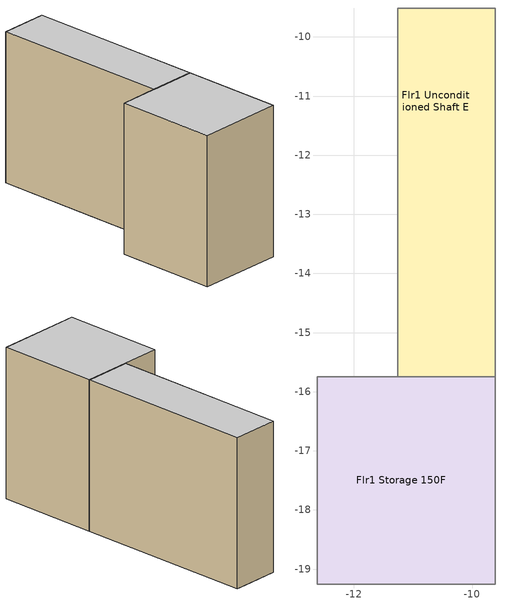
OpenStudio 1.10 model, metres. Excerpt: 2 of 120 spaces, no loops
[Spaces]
Flr1 Storage 150F
 floor to Base1 Storage 1B85: -12.42,-15.95 -12.42,-19.25 -12.62,-19.25 -12.62,-15.95 z0
 floor to Base1 Corridor CR1B60 80 85: -9.98,-15.74 -9.98,-19.25 -12.42,-19.25 -12.42,-15.95 -12.62,-15.95 -12.62,-15.74 z0
 floor to Base1 LockerPlayer 1B75 82-84: -9.61,-15.74 -9.61,-19.25 -9.98,-19.25 -9.98,-15.74 z0
 wall to Flr1 Restroom RRW153: -12.62,-15.74 -12.62,-19.25 z0:5.18
 wall to Flr1 Stair ST165: -11.26,-15.74 -12.62,-15.74 z0:5.18
 wall to Flr1 Unconditioned Shaft E: -9.61,-15.74 -11.26,-15.74 z0:5.18
 wall to Flr1 Dining 150: -12.62,-19.25 -9.61,-19.25 -9.61,-15.74 z0:5.18
 ceiling to Flr2 Office 250 268-278 293 295: -9.61,-19.25 -9.61,-15.74 -12.62,-15.74 -12.62,-19.25 z5.18
Flr1 Unconditioned Shaft E
 floor to Base1 LockerPlayer 1B75 82-84: -9.61,-9.51 -9.61,-15.74 -9.98,-15.74 -9.98,-9.51 z0
 floor to Base1 Corridor CR1B60 80 85: -9.98,-12.67 -9.98,-15.74 -11.26,-15.74 -11.26,-12.67 z0
 floor to Base1 Lounge 1B70: -9.98,-9.51 -9.98,-12.67 -11.26,-12.67 -11.26,-9.51 z0
 wall to Flr1 Stair ST165: -11.26,-9.51 -11.26,-15.74 z0:5.18
 wall to Flr1 Treatment 170 177A 185: -9.61,-9.51 -11.26,-9.51 z0:5.18
 wall to Flr1 Restroom RR176 178: -9.61,-15.74 -9.61,-9.51 z0:5.18
 ceiling to Flr2 Unconditioned Shaft E: -9.61,-15.74 -9.61,-9.51 -11.26,-9.51 -11.26,-15.74 z5.18
[Schedule:Ruleset]
Name | Default Day Schedule | Summer Design Day Schedule | Winter Design Day Schedule
Dal_Ward LockerOther Occupancy Schedule | Dal_Ward LockerOther Occupancy Schedule OnDays | Dal_Ward LockerOther Occupancy Schedule Summer Design Day | Dal_Ward LockerOther Occupancy Schedule Winter Design Day
Dal_Ward LockerOther Lighting Schedule | Dal_Ward LockerOther Lighting Schedule OnDays | Dal_Ward LockerOther Lighting Schedule Summer Design Day | Dal_Ward LockerOther Lighting Schedule Winter Design Day
Dal_Ward LockerOther Equipment Schedule | Dal_Ward LockerOther Equipment Schedule OnDays | Dal_Ward LockerOther Equipment Schedule Summer Design Day | Dal_Ward LockerOther Equipment Schedule Winter Design Day
[Schedule:Day]
Dal_Ward LockerOther Occupancy Schedule OnDays: 7, 0, 0, 9, 0, 0.2, 17, 0, 0.125, 20, 0, 0.2, 22, 0, 0.05, 24, 0, 0
Dal_Ward LockerOther Occupancy Schedule Winter Design Day; Dal_Ward LockerOther Occupancy Schedule Sunday; Dal_Ward LockerOther Lighting Schedule Winter Design Day; Dal_Ward LockerOther Equipment Schedule Winter Design Day; Dal_Ward Elevator Schedule Sunday; Dal_Ward HVAC Schedule Sunday 18; Dal_Ward HVAC Schedule Sunday 25; Dal_Ward HVAC Schedule Sunday 32; Dal_Ward HVAC Schedule Sunday 33; Dal_Ward HVAC Schedule Sunday 38: 24, 0, 0
Dal_Ward LockerOther Occupancy Schedule Summer Design Day: 7, 0, 0, 22, 0, 1, 24, 0, 0
Dal_Ward LockerOther Occupancy Schedule Saturday: 7, 0, 0, 18, 0, 0.125, 24, 0, 0
Dal_Ward LockerOther Lighting Schedule OnDays: 7, 0, 0.02, 22, 0, 0.225, 24, 0, 0.02
Dal_Ward LockerOther Lighting Schedule Summer Design Day; Dal_Ward LockerOther Equipment Schedule Summer Design Day: 24, 0, 1
Dal_Ward LockerOther Lighting Schedule Saturday: 7, 0, 0.02, 18, 0, 0.2, 24, 0, 0.02
Dal_Ward LockerOther Lighting Schedule Sunday: 24, 0, 0.02
Dal_Ward LockerOther Equipment Schedule OnDays: 7, 0, 0.05, 9, 0, 0.225, 17, 0, 0.175, 20, 0, 0.225, 22, 0, 0.125, 24, 0, 0.05
Dal_Ward LockerOther Equipment Schedule Saturday: 7, 0, 0.05, 18, 0, 0.175, 24, 0, 0.05
Dal_Ward LockerOther Equipment Schedule Sunday: 24, 0, 0.05
Dal_Ward Elevator Schedule Saturday: 9, 0, 0, 14, 0, 0.15, 24, 0, 0
[Schedule:Rule] Date Specification Type=DateRange; Start Month=1; Start Day=1; End Month=12; End Day=31
Name | Schedule Ruleset | Rule Order | Day Schedule | Apply Saturday | Apply Sunday
Dal_Ward LockerOther Occupancy Schedule Saturday Rule | Dal_Ward LockerOther Occupancy Schedule | 1 | Dal_Ward LockerOther Occupancy Schedule Saturday | Yes
Dal_Ward LockerOther Occupancy Schedule Sunday Rule | Dal_Ward LockerOther Occupancy Schedule | 0 | Dal_Ward LockerOther Occupancy Schedule Sunday |  | Yes
Dal_Ward LockerOther Lighting Schedule Saturday Rule | Dal_Ward LockerOther Lighting Schedule | 1 | Dal_Ward LockerOther Lighting Schedule Saturday | Yes
Dal_Ward LockerOther Lighting Schedule Sunday Rule | Dal_Ward LockerOther Lighting Schedule | 0 | Dal_Ward LockerOther Lighting Schedule Sunday |  | Yes
Dal_Ward LockerOther Equipment Schedule Saturday Rule | Dal_Ward LockerOther Equipment Schedule | 1 | Dal_Ward LockerOther Equipment Schedule Saturday | Yes
Dal_Ward LockerOther Equipment Schedule Sunday Rule | Dal_Ward LockerOther Equipment Schedule | 0 | Dal_Ward LockerOther Equipment Schedule Sunday |  | Yes
